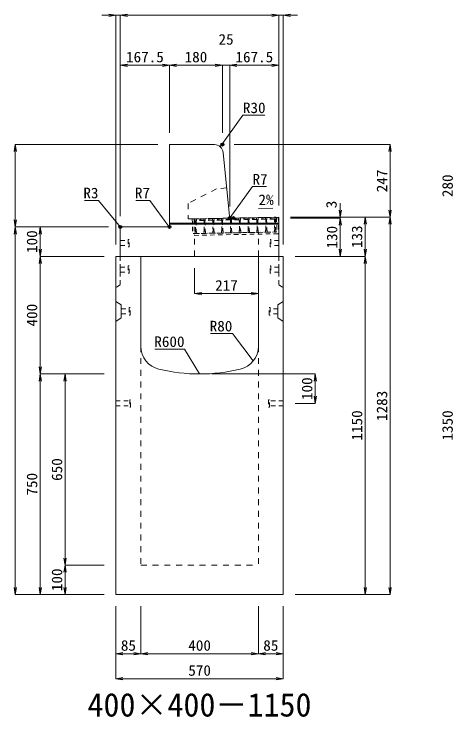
# Model space of a CAD drawing. Units: millimetres at full size; some dimension numbers follow another scale. Extents: x -18734 to 51600, y -18820 to 17820.
# Drawn here: x 34918 to 36413, y 11034 to 13424 of the extents above; entities that cross this region are included whole.
import ezdxf
from ezdxf.enums import TextEntityAlignment as Align

# ---------------------------------------------------------------- set-up
doc = ezdxf.new("R2010")
doc.units = ezdxf.units.MM
doc.header["$LTSCALE"] = 20
doc.header["$PDMODE"] = 32
doc.header["$PDSIZE"] = 10
doc.linetypes.add('USER1', pattern=[2, 1, -1])
doc.linetypes.add('USER2', pattern=[1.35, 0.75, -0.6])
for name, color, linetype, lineweight in [('インサート', 3, 'USER2', 9), ('グレーチング', 7, 'USER2', 5), ('受枠', 3, 'USER2', 9), ('寸法線', 7, 'Continuous', 13), ('引出線', 4, 'Continuous', 13), ('本体', 2, 'Continuous', 13), ('目地', 132, 'Continuous', 5)]:
    doc.layers.add(name, color=color, linetype=linetype, lineweight=lineweight)
doc.layers.add('作業エリア', color=11, linetype='Continuous')
doc.layers.add('文字', color=7, linetype='Continuous')
doc.styles.add('ＭＳ 明朝', font='')
doc.styles.get('ＭＳ 明朝').set_extended_font_data('MS Mincho')

# ---------------------------------------------------------------- blocks, each defined once
blk = doc.blocks.new('open_arrow')
at = {"color": 0, "linetype": 'Continuous', "lineweight": -2}
blk.add_lwpolyline([(7.5, 1.25), (0, 0), (7.5, -1.25)], dxfattribs=at)

msp = doc.modelspace()

# ---------------------------------------------------------------- linework, layer by layer
at = {"layer": 'インサート'}
for p, q in [((35280, 12653.5), (35307, 12653.5)), ((35280, 12653.5), (35280, 12636.5)), ((35310, 12657.5), (35307, 12657.5)), ((35307, 12657.5), (35307, 12632.5)), ((35310, 12632.5), (35310, 12657.5)), ((35790, 12657.5), (35793, 12657.5)), ((35790, 12632.5), (35790, 12657.5)), ((35793, 12657.5), (35793, 12632.5)), ((35820, 12653.5), (35793, 12653.5)), ((35820, 12653.5), (35820, 12636.5)), ((35280, 12636.5), (35307, 12636.5)), ((35307, 12632.5), (35310, 12632.5)), ((35793, 12632.5), (35790, 12632.5)), ((35820, 12636.5), (35793, 12636.5)), ((35280, 12563.5), (35307, 12563.5)), ((35280, 12563.5), (35280, 12546.5)), ((35310, 12567.5), (35307, 12567.5)), ((35307, 12567.5), (35307, 12542.5)), ((35310, 12542.5), (35310, 12567.5)), ((35790, 12567.5), (35793, 12567.5)), ((35790, 12542.5), (35790, 12567.5)), ((35793, 12567.5), (35793, 12542.5)), ((35820, 12563.5), (35793, 12563.5)), ((35820, 12563.5), (35820, 12546.5)), ((35280, 12546.5), (35307, 12546.5)), ((35307, 12542.5), (35310, 12542.5)), ((35793, 12542.5), (35790, 12542.5)), ((35820, 12546.5), (35793, 12546.5)), ((35283.2, 12421.5), (35310.2, 12421.5)), ((35283.2, 12421.5), (35283.2, 12404.5)), ((35313.2, 12425.5), (35310.2, 12425.5)), ((35310.2, 12425.5), (35310.2, 12400.5)), ((35313.2, 12400.5), (35313.2, 12425.5)), ((35786.8, 12425.5), (35789.8, 12425.5)), ((35786.8, 12400.5), (35786.8, 12425.5)), ((35789.8, 12425.5), (35789.8, 12400.5)), ((35816.8, 12421.5), (35789.8, 12421.5)), ((35816.8, 12421.5), (35816.8, 12404.5)), ((35283.2, 12404.5), (35310.2, 12404.5)), ((35310.2, 12400.5), (35313.2, 12400.5)), ((35789.8, 12400.5), (35786.8, 12400.5)), ((35816.8, 12404.5), (35789.8, 12404.5)), ((35265, 12108.5), (35312, 12108.5)), ((35265, 12108.5), (35265, 12091.5)), ((35315, 12112.5), (35312, 12112.5)), ((35312, 12112.5), (35312, 12087.5)), ((35315, 12087.5), (35315, 12112.5)), ((35788, 12112.5), (35785, 12112.5)), ((35785, 12112.5), (35785, 12087.5)), ((35788, 12087.5), (35788, 12112.5)), ((35835, 12108.5), (35788, 12108.5)), ((35835, 12091.5), (35835, 12108.5)), ((35265, 12091.5), (35312, 12091.5)), ((35312, 12087.5), (35315, 12087.5)), ((35785, 12087.5), (35788, 12087.5)), ((35835, 12091.5), (35788, 12091.5))]:
    msp.add_line(p, q, dxfattribs=at)
at = {"layer": 'グレーチング'}
for p, q in [((35533.97, 12727.46), (35808.92, 12732.79)), ((35564.08, 12722.05), (35538.97, 12727.56)), ((35564.08, 12722.05), (35539.08, 12721.56)), ((35594.07, 12722.63), (35568.96, 12728.14)), ((35594.07, 12722.63), (35569.08, 12722.14)), ((35624.07, 12723.21), (35598.96, 12728.72)), ((35624.07, 12723.21), (35599.07, 12722.72)), ((35654.06, 12723.79), (35628.95, 12729.3)), ((35654.06, 12723.79), (35629.07, 12723.3)), ((35684.06, 12724.37), (35658.95, 12729.88)), ((35684.06, 12724.37), (35659.06, 12723.88)), ((35714.05, 12724.95), (35688.94, 12730.46)), ((35714.05, 12724.95), (35689.06, 12724.46)), ((35744.05, 12725.53), (35718.93, 12731.04)), ((35744.05, 12725.53), (35719.05, 12725.05)), ((35774.04, 12726.11), (35748.93, 12731.62)), ((35774.04, 12726.11), (35749.05, 12725.63)), ((35804.04, 12726.69), (35778.92, 12732.2)), ((35804.04, 12726.69), (35779.04, 12726.21)), ((35534.94, 12677.47), (35809.89, 12682.79))]:
    msp.add_line(p, q, dxfattribs=at)
for points in [[(35533.97, 12727.46), (35538.97, 12727.56), (35539.08, 12721.56), (35538.1, 12720.54), (35538.8, 12684.55), (35539.82, 12683.57), (35539.94, 12677.57), (35534.94, 12677.47), (35534.82, 12683.47), (35535.8, 12684.49), (35535.1, 12720.48), (35534.09, 12721.47)], [(35568.8, 12685.13), (35569.81, 12684.15), (35569.93, 12678.15), (35564.93, 12678.05), (35564.82, 12684.05), (35565.8, 12685.07), (35565.1, 12721.07), (35564.08, 12722.05), (35563.96, 12728.04), (35568.96, 12728.14), (35569.08, 12722.14), (35568.1, 12721.12)], [(35598.79, 12685.71), (35599.81, 12684.73), (35599.92, 12678.73), (35594.93, 12678.63), (35594.81, 12684.63), (35595.79, 12685.65), (35595.09, 12721.65), (35594.07, 12722.63), (35593.96, 12728.62), (35598.96, 12728.72), (35599.07, 12722.72), (35598.09, 12721.7)], [(35628.78, 12686.29), (35629.8, 12685.31), (35629.92, 12679.31), (35624.92, 12679.21), (35624.8, 12685.21), (35625.78, 12686.23), (35625.09, 12722.23), (35624.07, 12723.21), (35623.95, 12729.21), (35628.95, 12729.3), (35629.07, 12723.3), (35628.09, 12722.28)], [(35658.78, 12686.87), (35659.8, 12685.89), (35659.91, 12679.89), (35654.91, 12679.8), (35654.8, 12685.79), (35655.78, 12686.81), (35655.08, 12722.81), (35654.06, 12723.79), (35653.95, 12729.79), (35658.95, 12729.88), (35659.06, 12723.88), (35658.08, 12722.86)], [(35685.77, 12687.39), (35685.08, 12723.39), (35684.06, 12724.37), (35683.94, 12730.37), (35688.94, 12730.46), (35689.06, 12724.46), (35688.08, 12723.45), (35688.77, 12687.45), (35689.79, 12686.47), (35689.91, 12680.47), (35684.91, 12680.38), (35684.79, 12686.37)], [(35715.77, 12687.97), (35715.07, 12723.97), (35714.05, 12724.95), (35713.94, 12730.95), (35718.93, 12731.04), (35719.05, 12725.05), (35718.07, 12724.03), (35718.77, 12688.03), (35719.79, 12687.05), (35719.9, 12681.05), (35714.9, 12680.96), (35714.79, 12686.96)], [(35749.05, 12725.63), (35748.06, 12724.61), (35748.76, 12688.61), (35749.78, 12687.63), (35749.9, 12681.63), (35744.9, 12681.54), (35744.78, 12687.54), (35745.76, 12688.56), (35745.07, 12724.55), (35744.05, 12725.53), (35743.93, 12731.53), (35748.93, 12731.62)], [(35779.04, 12726.21), (35778.06, 12725.19), (35778.76, 12689.19), (35779.78, 12688.21), (35779.89, 12682.21), (35774.89, 12682.12), (35774.78, 12688.12), (35775.76, 12689.14), (35775.06, 12725.13), (35774.04, 12726.11), (35773.92, 12732.11), (35778.92, 12732.2)], [(35804.89, 12682.7), (35804.77, 12688.7), (35805.75, 12689.72), (35805.05, 12725.71), (35804.04, 12726.69), (35803.92, 12732.69), (35808.92, 12732.79), (35809.03, 12726.79), (35808.05, 12725.77), (35808.75, 12689.77), (35809.77, 12688.79), (35809.89, 12682.79)]]:
    msp.add_lwpolyline(points, close=True, dxfattribs=at)
at = {"layer": '作業エリア'}
for p in [(35627.5, 12980), (35652.5, 12730), (35665, 12730), (35280, 12700), (35447.5, 12700)]:
    msp.add_point(p, dxfattribs=at)
at = {"layer": '受枠'}
for p, q in [((35524.97, 12727.29), (35817.92, 12732.96)), ((35524.97, 12727.29), (35525.94, 12677.3)), ((35530.97, 12727.41), (35532.05, 12671.42)), ((35811.92, 12732.84), (35812.89, 12682.85)), ((35817.92, 12732.96), (35819, 12676.97)), ((35812.89, 12682.85), (35525.94, 12677.3)), ((35532.05, 12671.42), (35819, 12676.97))]:
    msp.add_line(p, q, dxfattribs=at)
at = {"layer": '受枠', "linetype": 'Continuous'}
msp.add_line((35750.9, 12681.65), (35751.01, 12675.65), dxfattribs=at)
at = {"layer": '寸法線'}
for p, q in [((35328, 13419.95), (35217, 13419.95)), ((35265, 12640), (35265, 13419.95)), ((35280, 13419.95), (35820, 13419.95)), ((35280, 12737), (35280, 13419.95)), ((35280, 12737), (35280, 13419.95)), ((35772, 13419.95), (35883, 13419.95)), ((35820, 12773), (35820, 13419.95)), ((35820, 12773), (35820, 13419.95)), ((35835, 12640), (35835, 13419.95)), ((35280, 13249.95), (35447.5, 13249.95)), ((35280, 12737), (35280, 13249.95)), ((35447.5, 13020), (35447.5, 13249.95)), ((35447.5, 13249.95), (35627.5, 13249.95)), ((35447.5, 13020), (35447.5, 13249.95)), ((35579.5, 13249.95), (35700.5, 13249.95)), ((35627.5, 13020), (35627.5, 13249.95)), ((35627.5, 13020), (35627.5, 13249.95)), ((35652.5, 12770), (35652.5, 13249.95)), ((35652.5, 13249.95), (35820, 13249.95)), ((35652.5, 12770), (35652.5, 13249.95)), ((35820, 12773), (35820, 13249.95)), ((34922.06, 12980), (34922.06, 12700)), ((35407.5, 12980), (34922.06, 12980)), ((35667.5, 12980), (36198.78, 12980)), ((36198.78, 12980), (36198.78, 12733)), ((36028.78, 12781), (36028.78, 12682)), ((35860, 12733), (36028.78, 12733)), ((35860, 12733), (36113.78, 12733)), ((35860, 12733), (36198.78, 12733)), ((35860, 12733), (36198.78, 12733)), ((35860, 12730), (36028.78, 12730)), ((35860, 12730), (36028.78, 12730)), ((36028.78, 12730), (36028.78, 12600)), ((36113.78, 12733), (36113.78, 12600)), ((36198.78, 12733), (36198.78, 11450)), ((35240, 12700), (34922.06, 12700)), ((34922.06, 11450), (34922.06, 12700)), ((35240, 12700), (34922.06, 12700)), ((35007.06, 12600), (35007.06, 12700)), ((35240, 12700), (35007.06, 12700)), ((35007.06, 12600), (35007.06, 12200)), ((35225, 12600), (35007.06, 12600)), ((35225, 12600), (35007.06, 12600)), ((35875, 12600), (36028.78, 12600)), ((35875, 12600), (36113.78, 12600)), ((35875, 12600), (36113.78, 12600)), ((36113.78, 12600), (36113.78, 11450)), ((35533, 12560), (35533, 12473.33)), ((35533, 12473.33), (35750, 12473.33)), ((35225, 12200), (35007.06, 12200)), ((35007.06, 11450), (35007.06, 12200)), ((35225, 12200), (35007.06, 12200)), ((35092.06, 12200), (35092.06, 11550)), ((35225, 12200), (35092.06, 12200)), ((35590, 12200), (35943.78, 12200)), ((35943.78, 12200), (35943.78, 12100)), ((35875, 12100), (35943.78, 12100)), ((35225, 11550), (35092.06, 11550)), ((35092.06, 11550), (35092.06, 11450)), ((35225, 11550), (35092.06, 11550)), ((35225, 11450), (34922.06, 11450)), ((35225, 11450), (35007.06, 11450)), ((35225, 11450), (35092.06, 11450)), ((35875, 11450), (36113.78, 11450)), ((35875, 11450), (36198.78, 11450)), ((35265, 11410), (35265, 11248.84)), ((35265, 11410), (35265, 11163.84)), ((35350, 11410), (35350, 11248.84)), ((35350, 11410), (35350, 11248.84)), ((35750, 11410), (35750, 11248.84)), ((35750, 11410), (35750, 11248.84)), ((35835, 11410), (35835, 11248.84)), ((35835, 11410), (35835, 11163.84)), ((35265, 11248.84), (35350, 11248.84)), ((35350, 11248.84), (35750, 11248.84)), ((35750, 11248.84), (35835, 11248.84)), ((35265, 11163.84), (35835, 11163.84))]:
    msp.add_line(p, q, dxfattribs=at)
at = {"layer": '引出線'}
for points in [[(35620.48, 12972.24), (35697.4, 13079.93), (35772.08, 13079.93)], [(35654.14, 12731.81), (35730, 12837.02), (35777.93, 12837.02)], [(35280.88, 12699.12), (35205.62, 12790.3), (35157.89, 12790.3)], [(35445.45, 12702.05), (35380.97, 12790.3), (35333.04, 12790.3)], [(35751.14, 12763.26), (35799.85, 12764.23), (35751.11, 12763.26)], [(35732.76, 12244.42), (35661.5, 12337.53), (35586.83, 12337.53)], [(35550, 12200), (35498.63, 12284.75), (35397.63, 12284.75)]]:
    msp.add_lwpolyline(points, dxfattribs=at)
at = {"layer": '本体'}
for p, q in [((35447.5, 12980), (35447.5, 12707)), ((35600.35, 12980), (35447.5, 12980)), ((35651.87, 12736.3), (35630.2, 12952.99)), ((35665, 12730), (35658.83, 12730)), ((35665, 12730), (35820, 12733)), ((35820, 12600), (35820, 12733)), ((35280, 12697), (35280, 12600)), ((35440.5, 12700), (35283, 12700)), ((35265, 12600), (35265, 11450)), ((35350, 12600), (35265, 12600)), ((35820, 12600), (35280, 12600)), ((35350, 12600), (35350, 12294.04)), ((35750, 12294.04), (35750, 12600)), ((35835, 12600), (35750, 12600)), ((35835, 11450), (35835, 12600)), ((35265, 11450), (35835, 11450))]:
    msp.add_line(p, q, dxfattribs=at)
at = {"layer": '本体', "linetype": 'USER1'}
for p, q in [((35608, 12830), (35511, 12780)), ((35642.2, 12833), (35608, 12830)), ((35511, 12780), (35511, 12727.02)), ((35511, 12727.02), (35665, 12730)), ((35533, 12600), (35533, 12677.44)), ((35750, 12600), (35750, 12681.64))]:
    msp.add_line(p, q, dxfattribs=at)
at = {"layer": '本体', "linetype": 'USER2', "lineweight": 9}
for p, q in [((35280, 12600), (35280, 12503)), ((35820, 12600), (35820, 12503)), ((35280, 12503), (35265, 12493.5)), ((35820, 12503), (35835, 12493.5))]:
    msp.add_line(p, q, dxfattribs=at)
at = {"layer": '本体', "lineweight": 9}
for p, q in [((35265, 12447), (35283.2, 12435.5)), ((35283.2, 12435.5), (35283.2, 12390.5)), ((35835, 12447), (35816.8, 12435.5)), ((35816.8, 12435.5), (35816.8, 12390.5)), ((35265, 12379), (35283.2, 12390.5)), ((35835, 12379), (35816.8, 12390.5))]:
    msp.add_line(p, q, dxfattribs=at)
at = {"layer": '本体', "linetype": 'USER1', "lineweight": 15}
for p, q in [((35350, 12294.04), (35350, 11550)), ((35750, 12294.04), (35750, 11550)), ((35350, 11550), (35750, 11550))]:
    msp.add_line(p, q, dxfattribs=at)
at = {"layer": '本体'}
for centre, radius, start, end in [((35600.35, 12950), 30, 5.71059, 90), ((35658.83, 12737), 7, 185.71059, 270), ((35283, 12697), 3, 90, 180), ((35440.5, 12707), 7, 270, 0), ((35430, 12294.04), 80, 180, 256.65764), ((35670, 12294.04), 80, 283.34236, 0), ((35550, 12800), 600, 256.65764, 283.34236)]:
    msp.add_arc(centre, radius, start, end, dxfattribs=at)
at = {"layer": '目地'}
for p, q in [((35820, 12713), (35447.5, 12713)), ((35820, 12709), (35447.5, 12709))]:
    msp.add_line(p, q, dxfattribs=at)

# ---------------------------------------------------------------- block references
at = {"layer": '寸法線', "xscale": 3.2, "yscale": 3.2}
for p, rotation in [((35265, 13419.95), 180), ((35820, 13419.95), 180), ((35820, 13419.95), 180), ((35447.5, 13249.95), 180), ((35627.5, 13249.95), 180), ((35627.5, 13249.95), 180), ((35820, 13249.95), 180), ((34922.06, 12980), 270), ((36198.78, 12980), 270), ((36028.78, 12733), 90), ((36198.78, 12733), 90), ((34922.06, 12700), 90), ((36028.78, 12730), 270), ((36028.78, 12730), 270), ((36113.78, 12733), 270), ((36198.78, 12733), 270), ((34922.06, 12700), 270), ((35007.06, 12700), 270), ((35007.06, 12600), 90), ((36028.78, 12600), 90), ((36113.78, 12600), 90), ((35007.06, 12600), 270), ((36113.78, 12600), 270), ((35750, 12473.33), 180), ((35007.06, 12200), 90), ((35007.06, 12200), 270), ((35092.06, 12200), 270), ((35943.78, 12200), 270), ((35943.78, 12100), 90), ((35092.06, 11550), 90), ((35092.06, 11550), 270), ((34922.06, 11450), 90), ((35007.06, 11450), 90), ((35092.06, 11450), 90), ((36113.78, 11450), 90), ((36198.78, 11450), 90), ((35350, 11248.84), 180), ((35750, 11248.84), 180), ((35835, 11248.84), 180), ((35835, 11163.84), 180)]:
    msp.add_blockref('open_arrow', p, dxfattribs=dict(at, rotation=rotation))
for p in [(35280, 13419.95), (35280, 13419.95), (35835, 13419.95), (35280, 13249.95), (35447.5, 13249.95), (35652.5, 13249.95), (35652.5, 13249.95), (35533, 12473.33), (35265, 11248.84), (35350, 11248.84), (35750, 11248.84), (35265, 11163.84)]:
    msp.add_blockref('open_arrow', p, dxfattribs=at)
at = {"layer": '引出線', "xscale": 0.0533, "yscale": 0.0533}
for p, rotation in [((35620.48, 12972.24), 54.5), ((35751.14, 12763.26), 1.1), ((35654.14, 12731.81), 54.2), ((35280.88, 12699.12), 129.5), ((35445.45, 12702.05), 126.2), ((35732.76, 12244.42), 127.4), ((35550, 12200), 121.2)]:
    msp.add_blockref('open_arrow', p, dxfattribs=dict(at, rotation=rotation))

# ---------------------------------------------------------------- texts
at = {"layer": '寸法線', "style": 'ＭＳ 明朝', "width": 1.05}
for s, p in [('25', (35640, 13337.95)), ('167.5', (35363.75, 13277.95)), ('180', (35537.5, 13277.95)), ('167.5', (35736.25, 13277.95)), ('217', (35641.5, 12501.33)), ('85', (35307.5, 11276.84)), ('400', (35550, 11276.84)), ('85', (35792.5, 11276.84)), ('570', (35550, 11191.84))]:
    msp.add_text(s, height=36.03, dxfattribs=at).set_placement(p, align=Align.MIDDLE_CENTER)
for s, p in [('247', (36170.78, 12856.5)), ('280', (36394.06, 12840)), ('3', (35998.78, 12776.34)), ('130', (36000.78, 12665)), ('133', (36085.78, 12666.5)), ('100', (34979.06, 12650)), ('400', (34979.06, 12400)), ('100', (35915.78, 12150)), ('1283', (36170.78, 12091.5)), ('1150', (36085.78, 12025)), ('1350', (36394.06, 12025)), ('650', (35064.06, 11875)), ('750', (34979.06, 11825)), ('100', (35064.06, 11500))]:
    msp.add_text(s, height=36.03, rotation=90, dxfattribs=at).set_placement(p, align=Align.MIDDLE_CENTER)
at = {"layer": '引出線', "style": 'ＭＳ 明朝', "width": 1.05}
for s, p in [('R30', (35697.4, 13123.13)), ('R7', (35730, 12880.22))]:
    msp.add_text(s, height=36.03, dxfattribs=at).set_placement(p, align=Align.TOP_LEFT)
for s, p in [('R3', (35205.62, 12833.5)), ('R7', (35380.97, 12833.5)), ('R80', (35661.5, 12380.73)), ('R600', (35498.63, 12327.95))]:
    msp.add_text(s, height=36.03, dxfattribs=at).set_placement(p, align=Align.TOP_RIGHT)
msp.add_text('2%', height=36.03, rotation=1.146, dxfattribs=at).set_placement((35750.17, 12810.15), align=Align.TOP_LEFT)
at = {"layer": '文字', "style": 'ＭＳ 明朝'}
msp.add_text('400×400－1150', height=80.06, dxfattribs=at).set_placement((35549.52, 11075.03), align=Align.MIDDLE_CENTER)

doc.saveas('drawing.dxf')
